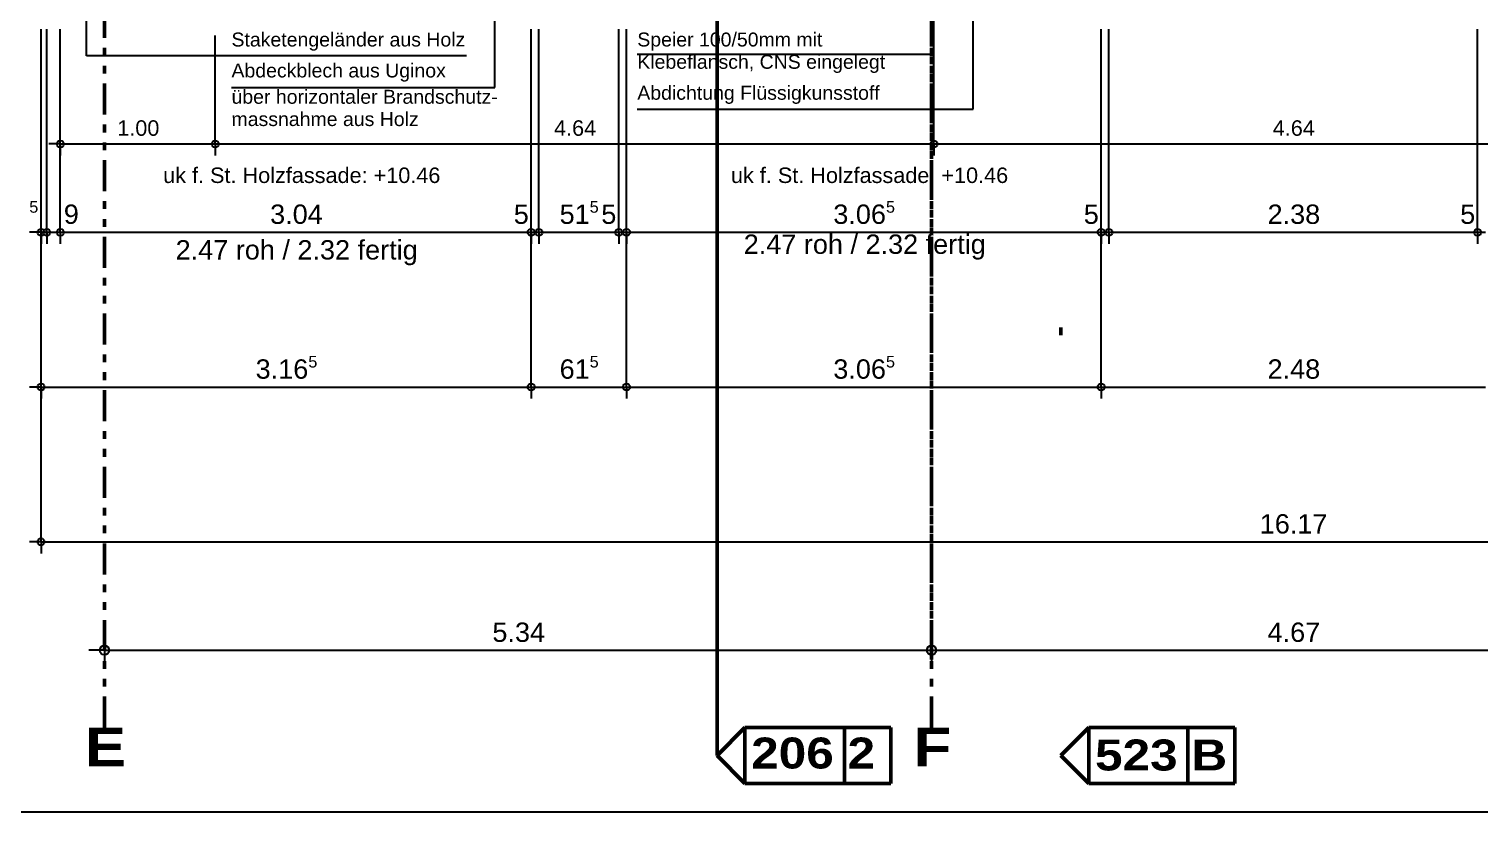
# Model space of a CAD drawing. Header units: centimetres. Extents: x 0.3 to 84.3, y 0.3 to 59.7.
# Drawn here: x 31.51 to 50.25, y 0.3 to 10.42 of the extents above; entities that cross this region are included whole.
import ezdxf

# ---------------------------------------------------------------- set-up
doc = ezdxf.new("R2010")
doc.units = ezdxf.units.CM
for name, pattern in [('AUSGEZOGEN', [0]), ('LINIE_23', [0.79, 0.4, -0.13, 0, -0.13, 0, -0.13]), ('RAND', [44.45, 12.7, -6.35, 12.7, -6.35, 0, -6.35]), ('STRICHPUNKT', [25.4, 12.7, -6.35, 0, -6.35])]:
    doc.linetypes.add(name, pattern=pattern)
for name, color, linetype, lineweight in [('Bauachsen grob', 7, 'RAND', 25), ('Detailmasse', 7, 'AUSGEZOGEN', 25), ('Plankopf', 7, 'AUSGEZOGEN', 25), ('Schnittbegrenzung', 7, 'AUSGEZOGEN', 25), ('Text Koten', 7, 'AUSGEZOGEN', 50), ('Text Werkplan Ausfuehrung', 7, 'AUSGEZOGEN', 50), ('Vorprojektmasse', 7, 'AUSGEZOGEN', 25), ('Werkplan- Ausfuehrungsmasse', 7, 'AUSGEZOGEN', 25)]:
    doc.layers.add(name, color=color, linetype=linetype, lineweight=lineweight)
doc.styles.add('ARIAL', font='ARIAL.TTF')
doc.styles.add('Arial Black', font='Arial Black')

msp = doc.modelspace()

# ---------------------------------------------------------------- linework, layer by layer
at = {"layer": 'Bauachsen grob', "color": 32, "linetype": 'LINIE_23', "lineweight": 50, "true_color": 0xc36e14}
for p, q in [((43.166, 1.39), (43.166, 59.35)), ((32.486, 1.39), (32.486, 58.1)), ((43.166, 2.27), (43.166, 58.1))]:
    msp.add_line(p, q, dxfattribs=at)
at = {"layer": 'Detailmasse', "color": 240, "linetype": 'AUSGEZOGEN', "lineweight": 25}
for p, q in [((31.916, 8.93), (31.916, 10.33)), ((31.916, 8.93), (31.916, 9.08)), ((33.916, 8.93), (33.916, 9.08)), ((43.196, 8.93), (43.196, 9.08)), ((31.916, 8.93), (31.766, 8.93)), ((31.916, 8.93), (31.916, 8.78)), ((33.916, 8.93), (33.916, 8.78)), ((33.916, 8.93), (43.196, 8.93)), ((43.196, 8.93), (43.196, 8.78)), ((43.196, 8.93), (52.476, 8.93))]:
    msp.add_line(p, q, dxfattribs=at)
for points in [[(33.916, 8.93), (33.916, 9), (33.916, 9), (33.916, 9), (33.916, 9), (33.916, 9), (33.916, 9), (33.916, 9), (33.916, 9), (33.916, 10.33)], [(43.196, 8.93), (43.196, 9), (43.196, 9), (43.196, 9), (43.196, 9), (43.196, 9), (43.196, 9), (43.196, 10.33)], [(31.916, 8.93), (32.226, 8.93), (32.226, 8.93), (33.916, 8.93)]]:
    msp.add_lwpolyline(points, dxfattribs=at)
for centre in [(31.916, 8.93), (33.916, 8.93), (43.196, 8.93)]:
    msp.add_circle(centre, 0.045, dxfattribs=at)
at = {"layer": 'Plankopf', "color": 7, "linetype": 'AUSGEZOGEN', "lineweight": 25}
msp.add_line((0.3, 0.3), (84.3, 0.3), dxfattribs=at)
at = {"layer": 'Schnittbegrenzung', "color": 14, "linetype": 'STRICHPUNKT', "lineweight": 50, "true_color": 0xb20000}
msp.add_line((44.836, 25.61), (44.836, 1.03), dxfattribs=at)
at = {"layer": 'Schnittbegrenzung', "color": 27, "linetype": 'STRICHPUNKT', "lineweight": 50, "true_color": 0x825028}
msp.add_line((40.396, 1.03), (40.396, 18.62), dxfattribs=at)
at = {"layer": 'Schnittbegrenzung', "color": 27, "linetype": 'AUSGEZOGEN', "lineweight": 50, "true_color": 0x825028}
for p, q in [((40.396, 1.03), (40.756, 1.39)), ((40.756, 1.39), (42.64, 1.39)), ((40.756, 1.39), (42.64, 1.39)), ((40.756, 1.39), (40.756, 0.67)), ((42.04, 1.39), (42.04, 0.67)), ((42.64, 1.39), (42.64, 0.67)), ((40.756, 0.67), (40.396, 1.03)), ((42.64, 0.67), (40.756, 0.67))]:
    msp.add_line(p, q, dxfattribs=at)
at = {"layer": 'Schnittbegrenzung', "color": 14, "linetype": 'AUSGEZOGEN', "lineweight": 50, "true_color": 0xb20000}
for p, q in [((45.196, 1.39), (44.836, 1.03)), ((45.196, 0.67), (45.196, 1.39)), ((47.08, 1.39), (45.196, 1.39)), ((46.476, 0.67), (46.476, 1.39)), ((47.08, 0.67), (47.08, 1.39)), ((44.836, 1.03), (45.196, 0.67)), ((45.196, 0.67), (47.08, 0.67)), ((45.196, 0.67), (47.08, 0.67))]:
    msp.add_line(p, q, dxfattribs=at)
at = {"layer": 'Text Werkplan Ausfuehrung', "color": 7, "linetype": 'AUSGEZOGEN', "lineweight": 25}
for p, q in [((32.256, 10.069), (32.256, 11.375)), ((37.526, 9.659), (37.526, 11.016)), ((37.162, 10.069), (32.256, 10.069)), ((34.126, 9.659), (37.526, 9.659))]:
    msp.add_line(p, q, dxfattribs=at)
at = {"layer": 'Text Werkplan Ausfuehrung', "color": 11, "linetype": 'AUSGEZOGEN', "lineweight": 25, "true_color": 0xff8c8c}
for p, q in [((43.702, 9.381), (43.702, 11.19)), ((39.366, 9.381), (43.702, 9.381))]:
    msp.add_line(p, q, dxfattribs=at)
at = {"layer": 'Text Werkplan Ausfuehrung', "color": 240, "linetype": 'AUSGEZOGEN', "lineweight": 25}
for p, q in [((43.196, 10.089), (43.196, 10.542)), ((39.366, 10.089), (43.196, 10.089))]:
    msp.add_line(p, q, dxfattribs=at)
at = {"layer": 'Vorprojektmasse', "color": 32, "linetype": 'AUSGEZOGEN', "lineweight": 25, "true_color": 0xc36e14}
for p, q in [((32.486, 2.39), (32.486, 2.59)), ((43.166, 2.39), (43.166, 2.59)), ((32.486, 2.39), (32.286, 2.39)), ((32.486, 2.39), (32.486, 2.19)), ((43.166, 2.39), (43.166, 2.19)), ((43.166, 2.39), (52.506, 2.39))]:
    msp.add_line(p, q, dxfattribs=at)
msp.add_lwpolyline([(32.486, 2.39), (36.055, 2.39), (36.055, 2.39), (43.166, 2.39)], dxfattribs=at)
for centre in [(32.486, 2.39), (43.166, 2.39)]:
    msp.add_circle(centre, 0.06, dxfattribs=at)
at = {"layer": 'Werkplan- Ausfuehrungsmasse', "color": 7, "linetype": 'AUSGEZOGEN', "lineweight": 25}
for p, q in [((31.668, 7.79), (31.668, 7.94)), ((31.74, 7.79), (31.74, 7.94)), ((31.916, 7.79), (31.916, 7.94)), ((37.996, 7.79), (37.996, 7.94)), ((38.096, 7.79), (38.096, 7.94)), ((39.126, 7.79), (39.126, 7.94)), ((39.226, 7.79), (39.226, 7.94)), ((45.356, 7.79), (45.356, 7.94)), ((45.456, 7.79), (45.456, 7.94)), ((50.216, 7.79), (50.216, 7.94)), ((31.668, 7.79), (31.518, 7.79)), ((31.668, 7.79), (31.668, 7.64)), ((31.668, 7.79), (31.74, 7.79)), ((31.668, 5.79), (31.668, 7.79)), ((31.74, 7.79), (31.74, 7.64)), ((31.74, 7.79), (31.916, 7.79)), ((31.916, 7.79), (31.916, 7.64)), ((37.996, 7.79), (37.996, 7.64)), ((37.996, 7.79), (38.096, 7.79)), ((38.096, 7.79), (38.096, 7.64)), ((38.096, 7.79), (39.126, 7.79)), ((39.126, 7.79), (39.126, 7.64)), ((39.126, 7.79), (39.226, 7.79)), ((39.226, 7.79), (39.226, 7.64)), ((39.226, 7.79), (45.356, 7.79)), ((45.356, 7.79), (45.356, 7.64)), ((45.356, 7.79), (45.456, 7.79)), ((45.456, 7.79), (45.456, 7.64)), ((45.456, 7.79), (50.216, 7.79)), ((50.216, 7.79), (50.216, 7.64)), ((50.216, 7.79), (50.316, 7.79)), ((31.668, 5.79), (31.668, 5.94)), ((37.996, 5.79), (37.996, 5.94)), ((39.226, 5.79), (39.226, 5.94)), ((45.356, 5.79), (45.356, 5.94)), ((31.668, 5.79), (31.518, 5.79)), ((31.668, 5.79), (31.668, 5.64)), ((31.668, 3.79), (31.668, 5.79)), ((37.996, 5.79), (37.996, 5.64)), ((37.996, 5.79), (39.226, 5.79)), ((39.226, 5.79), (39.226, 5.64)), ((39.226, 5.79), (45.356, 5.79)), ((45.356, 5.79), (45.356, 5.64)), ((45.356, 5.79), (50.316, 5.79)), ((31.668, 3.79), (31.668, 3.94)), ((31.668, 3.79), (31.518, 3.79)), ((31.668, 3.79), (31.668, 3.64))]:
    msp.add_line(p, q, dxfattribs=at)
for points in [[(31.668, 7.79), (31.668, 7.846), (31.668, 7.846), (31.668, 7.857), (31.668, 7.857), (31.668, 7.858), (31.668, 7.858), (31.668, 7.86), (31.668, 7.86), (31.668, 7.866), (31.668, 7.866), (31.668, 7.866), (31.668, 7.866), (31.668, 7.867), (31.668, 7.867), (31.668, 7.867), (31.668, 7.867), (31.668, 7.867), (31.668, 7.867), (31.668, 7.867), (31.668, 7.867), (31.668, 7.867), (31.668, 7.867), (31.668, 7.867), (31.668, 7.867), (31.668, 7.867), (31.668, 7.867), (31.668, 7.867), (31.668, 7.867), (31.668, 7.867), (31.668, 7.867), (31.668, 7.867), (31.668, 7.867), (31.668, 7.867), (31.668, 7.867), (31.668, 7.867), (31.668, 7.867), (31.668, 7.867), (31.668, 7.867), (31.668, 10.414)], [(31.74, 7.79), (31.74, 7.842), (31.74, 7.842), (31.74, 7.856), (31.74, 7.856), (31.74, 7.857), (31.74, 7.857), (31.74, 7.859), (31.74, 7.859), (31.74, 7.865), (31.74, 7.865), (31.74, 7.866), (31.74, 7.866), (31.74, 7.866), (31.74, 7.866), (31.74, 7.867), (31.74, 7.867), (31.74, 7.867), (31.74, 7.867), (31.74, 7.867), (31.74, 7.867), (31.74, 7.867), (31.74, 7.867), (31.74, 7.867), (31.74, 7.867), (31.74, 7.867), (31.74, 7.867), (31.74, 7.867), (31.74, 7.867), (31.74, 7.867), (31.74, 7.867), (31.74, 7.867), (31.74, 7.867), (31.74, 7.867), (31.74, 7.867), (31.74, 7.867), (31.74, 7.867), (31.74, 7.867), (31.74, 7.867), (31.74, 10.414)], [(31.916, 7.79), (31.916, 7.832), (31.916, 7.832), (31.916, 7.851), (31.916, 7.851), (31.916, 7.852), (31.916, 7.852), (31.916, 7.855), (31.916, 7.855), (31.916, 7.864), (31.916, 7.864), (31.916, 7.866), (31.916, 7.866), (31.916, 7.866), (31.916, 7.866), (31.916, 7.867), (31.916, 7.867), (31.916, 7.867), (31.916, 7.867), (31.916, 7.867), (31.916, 7.867), (31.916, 7.867), (31.916, 7.867), (31.916, 7.867), (31.916, 7.867), (31.916, 7.867), (31.916, 7.867), (31.916, 7.867), (31.916, 7.867), (31.916, 7.867), (31.916, 7.867), (31.916, 7.867), (31.916, 7.867), (31.916, 7.867), (31.916, 7.867), (31.916, 7.867), (31.916, 7.867), (31.916, 7.867), (31.916, 7.867), (31.916, 10.414)], [(37.996, 7.79), (37.996, 7.854), (37.996, 7.854), (37.996, 7.86), (37.996, 7.86), (37.996, 7.861), (37.996, 7.861), (37.996, 7.862), (37.996, 7.862), (37.996, 7.863), (37.996, 7.863), (37.996, 7.863), (37.996, 7.863), (37.996, 7.864), (37.996, 7.864), (37.996, 7.864), (37.996, 7.864), (37.996, 7.867), (37.996, 7.867), (37.996, 7.867), (37.996, 7.867), (37.996, 7.867), (37.996, 7.867), (37.996, 7.867), (37.996, 7.867), (37.996, 7.867), (37.996, 7.867), (37.996, 10.414)], [(38.096, 7.79), (38.096, 7.854), (38.096, 7.854), (38.096, 7.86), (38.096, 7.86), (38.096, 7.861), (38.096, 7.861), (38.096, 7.862), (38.096, 7.862), (38.096, 7.863), (38.096, 7.863), (38.096, 7.863), (38.096, 7.863), (38.096, 7.864), (38.096, 7.864), (38.096, 7.864), (38.096, 7.864), (38.096, 7.867), (38.096, 7.867), (38.096, 7.867), (38.096, 7.867), (38.096, 7.867), (38.096, 7.867), (38.096, 7.867), (38.096, 7.867), (38.096, 7.867), (38.096, 7.867), (38.096, 10.414)], [(39.126, 7.79), (39.126, 7.859), (39.126, 7.859), (39.126, 7.86), (39.126, 7.86), (39.126, 7.861), (39.126, 7.861), (39.126, 7.863), (39.126, 7.863), (39.126, 7.863), (39.126, 7.863), (39.126, 7.863), (39.126, 7.863), (39.126, 7.864), (39.126, 7.864), (39.126, 7.867), (39.126, 7.867), (39.126, 7.867), (39.126, 7.867), (39.126, 7.867), (39.126, 7.867), (39.126, 7.867), (39.126, 7.867), (39.126, 10.414)], [(39.226, 7.79), (39.226, 7.859), (39.226, 7.859), (39.226, 7.86), (39.226, 7.86), (39.226, 7.861), (39.226, 7.861), (39.226, 7.862), (39.226, 7.862), (39.226, 7.863), (39.226, 7.863), (39.226, 7.863), (39.226, 7.863), (39.226, 7.864), (39.226, 7.864), (39.226, 7.867), (39.226, 7.867), (39.226, 7.867), (39.226, 7.867), (39.226, 7.867), (39.226, 7.867), (39.226, 7.867), (39.226, 7.867), (39.226, 10.414)], [(45.356, 7.79), (45.356, 7.854), (45.356, 7.854), (45.356, 7.856), (45.356, 7.856), (45.356, 7.859), (45.356, 7.859), (45.356, 7.859), (45.356, 7.859), (45.356, 7.86), (45.356, 7.86), (45.356, 7.861), (45.356, 7.861), (45.356, 7.867), (45.356, 7.867), (45.356, 7.867), (45.356, 7.867), (45.356, 7.867), (45.356, 7.867), (45.356, 10.414)], [(45.456, 7.79), (45.456, 7.854), (45.456, 7.854), (45.456, 7.856), (45.456, 7.856), (45.456, 7.859), (45.456, 7.859), (45.456, 7.859), (45.456, 7.859), (45.456, 7.86), (45.456, 7.86), (45.456, 7.861), (45.456, 7.861), (45.456, 7.867), (45.456, 7.867), (45.456, 7.867), (45.456, 7.867), (45.456, 7.867), (45.456, 7.867), (45.456, 10.414)], [(50.216, 7.79), (50.216, 7.856), (50.216, 7.856), (50.216, 7.856), (50.216, 7.856), (50.216, 7.857), (50.216, 7.857), (50.216, 7.858), (50.216, 7.858), (50.216, 7.867), (50.216, 7.867), (50.216, 7.867), (50.216, 7.867), (50.216, 7.867), (50.216, 7.867), (50.216, 10.414)], [(37.996, 5.79), (37.996, 5.863), (37.996, 5.863), (37.996, 5.867), (37.996, 5.867), (37.996, 5.867), (37.996, 5.867), (37.996, 5.867), (37.996, 5.867), (37.996, 5.867), (37.996, 5.867), (37.996, 5.867), (37.996, 5.867), (37.996, 9.014)], [(39.226, 5.79), (39.226, 5.862), (39.226, 5.862), (39.226, 5.867), (39.226, 5.867), (39.226, 5.867), (39.226, 5.867), (39.226, 5.867), (39.226, 5.867), (39.226, 5.867), (39.226, 5.867), (39.226, 9.014)], [(45.356, 5.79), (45.356, 5.855), (45.356, 5.855), (45.356, 5.867), (45.356, 5.867), (45.356, 5.867), (45.356, 5.867), (45.356, 5.867), (45.356, 5.867), (45.356, 9.014)], [(31.916, 7.79), (32.872, 7.79), (32.872, 7.79), (34.798, 7.79), (34.798, 7.79), (36.071, 7.79), (36.071, 7.79), (37.996, 7.79)], [(31.668, 5.79), (33.823, 5.79), (33.823, 5.79), (37.996, 5.79)], [(31.668, 3.79), (46.214, 3.79), (46.214, 3.79), (64.004, 3.79)]]:
    msp.add_lwpolyline(points, dxfattribs=at)
for centre in [(31.668, 7.79), (31.74, 7.79), (31.916, 7.79), (37.996, 7.79), (38.096, 7.79), (39.126, 7.79), (39.226, 7.79), (45.356, 7.79), (45.456, 7.79), (50.216, 7.79), (31.668, 5.79), (37.996, 5.79), (39.226, 5.79), (45.356, 5.79), (31.668, 3.79)]:
    msp.add_circle(centre, 0.045, dxfattribs=at)

# ---------------------------------------------------------------- texts
at = {"layer": 'Bauachsen grob', "color": 32, "linetype": 'AUSGEZOGEN', "lineweight": 100, "true_color": 0xc36e14, "char_height": 0.5, "width": 0.25, "attachment_point": 7, "style": 'Arial Black'}
for s, insert in [('E', (32.232, 0.89)), ('F', (42.933, 0.89))]:
    msp.add_mtext(s, dxfattribs=dict(at, insert=insert))
at = {"layer": 'Detailmasse', "color": 240, "linetype": 'AUSGEZOGEN', "lineweight": 35, "char_height": 0.2, "width": 0.1, "attachment_point": 7, "style": 'ARIAL'}
for s, insert in [('1.00', (32.651, 9.033)), ('4.64', (38.291, 9.033)), ('4.64', (47.571, 9.033))]:
    msp.add_mtext(s, dxfattribs=dict(at, insert=insert))
at = {"layer": 'Schnittbegrenzung', "color": 27, "linetype": 'AUSGEZOGEN', "lineweight": 35, "true_color": 0x825028, "insert": (40.836, 0.856), "char_height": 0.4, "width": 0.2, "attachment_point": 7, "style": 'Arial Black'}
msp.add_mtext('206\\~2', dxfattribs=at)
at = {"layer": 'Schnittbegrenzung', "color": 14, "linetype": 'AUSGEZOGEN', "lineweight": 35, "true_color": 0xb20000, "insert": (45.276, 0.83), "char_height": 0.4, "width": 0.2, "attachment_point": 7, "style": 'Arial Black'}
msp.add_mtext('523\\~B', dxfattribs=at)
at = {"layer": 'Text Koten', "color": 7, "linetype": 'AUSGEZOGEN', "lineweight": 35, "char_height": 0.2, "width": 0.1, "attachment_point": 7, "style": 'ARIAL'}
for insert in [(33.244, 8.423), (40.575, 8.423)]:
    msp.add_mtext('uk\\~f.\\~St.\\~Holzfassade:\\~+10.46', dxfattribs=dict(at, insert=insert))
at = {"layer": 'Text Werkplan Ausfuehrung', "color": 7, "linetype": 'AUSGEZOGEN', "lineweight": 35, "char_height": 0.18, "width": 0.09, "attachment_point": 7, "style": 'ARIAL'}
for s, insert in [('Staketengeländer\\~aus\\~Holz', (34.126, 10.135)), ('Abdeckblech\\~aus\\~Uginox', (34.126, 9.735)), ('über\\~horizontaler\\~Brandschutz-', (34.126, 9.447)), ('massnahme\\~aus\\~Holz', (34.126, 9.159))]:
    msp.add_mtext(s, dxfattribs=dict(at, insert=insert))
at = {"layer": 'Text Werkplan Ausfuehrung', "color": 240, "linetype": 'AUSGEZOGEN', "lineweight": 35, "char_height": 0.18, "width": 0.09, "attachment_point": 7, "style": 'ARIAL'}
for s, insert in [('Speier\\~100/50mm\\~mit', (39.366, 10.135)), ('Klebeflansch,\\~CNS\\~eingelegt', (39.366, 9.847))]:
    msp.add_mtext(s, dxfattribs=dict(at, insert=insert))
at = {"layer": 'Text Werkplan Ausfuehrung', "color": 11, "linetype": 'AUSGEZOGEN', "lineweight": 35, "true_color": 0xff8c8c, "insert": (39.366, 9.447), "char_height": 0.18, "width": 0.09, "attachment_point": 7, "style": 'ARIAL'}
msp.add_mtext('Abdichtung\\~Flüssigkunsstoff', dxfattribs=at)
at = {"layer": 'Vorprojektmasse', "color": 32, "linetype": 'AUSGEZOGEN', "lineweight": 50, "true_color": 0xc36e14, "char_height": 0.25, "width": 0.125, "attachment_point": 7, "style": 'ARIAL'}
for s, insert in [('5.34', (37.495, 2.494)), ('4.67', (47.504, 2.494))]:
    msp.add_mtext(s, dxfattribs=dict(at, insert=insert))
at = {"layer": 'Werkplan- Ausfuehrungsmasse', "color": 7, "linetype": 'AUSGEZOGEN', "lineweight": 50, "attachment_point": 7, "style": 'ARIAL'}
for s, insert, char_height, width in [('5', (31.515, 8.04), 0.15, 0.075), ('9', (31.961, 7.894), 0.25, 0.125), ('3.04', (34.625, 7.894), 0.25, 0.125), ('5', (37.771, 7.894), 0.25, 0.125), ('51', (38.363, 7.894), 0.25, 0.125), ('5', (38.751, 8.04), 0.15, 0.075), ('5', (38.901, 7.894), 0.25, 0.125), ('3.06', (41.897, 7.894), 0.25, 0.125), ('5', (42.577, 8.04), 0.15, 0.075), ('5', (45.131, 7.894), 0.25, 0.125), ('2.38', (47.504, 7.894), 0.25, 0.125), ('5', (49.991, 7.894), 0.25, 0.125), ('2.47\\~roh\\~/\\~2.32\\~fertig', (33.405, 7.362), 0.25, 0.125), ('2.47\\~roh\\~/\\~2.32\\~fertig', (40.74, 7.435), 0.25, 0.125), ('5', (35.118, 6.04), 0.15, 0.075), ('5', (38.751, 6.04), 0.15, 0.075), ('5', (42.577, 6.04), 0.15, 0.075), ('3.16', (34.438, 5.894), 0.25, 0.125), ('61', (38.363, 5.894), 0.25, 0.125), ('3.06', (41.897, 5.894), 0.25, 0.125), ('2.48', (47.504, 5.894), 0.25, 0.125), ('16.17', (47.403, 3.894), 0.25, 0.125)]:
    msp.add_mtext(s, dxfattribs=dict(at, insert=insert, char_height=char_height, width=width))

doc.saveas('drawing.dxf')
